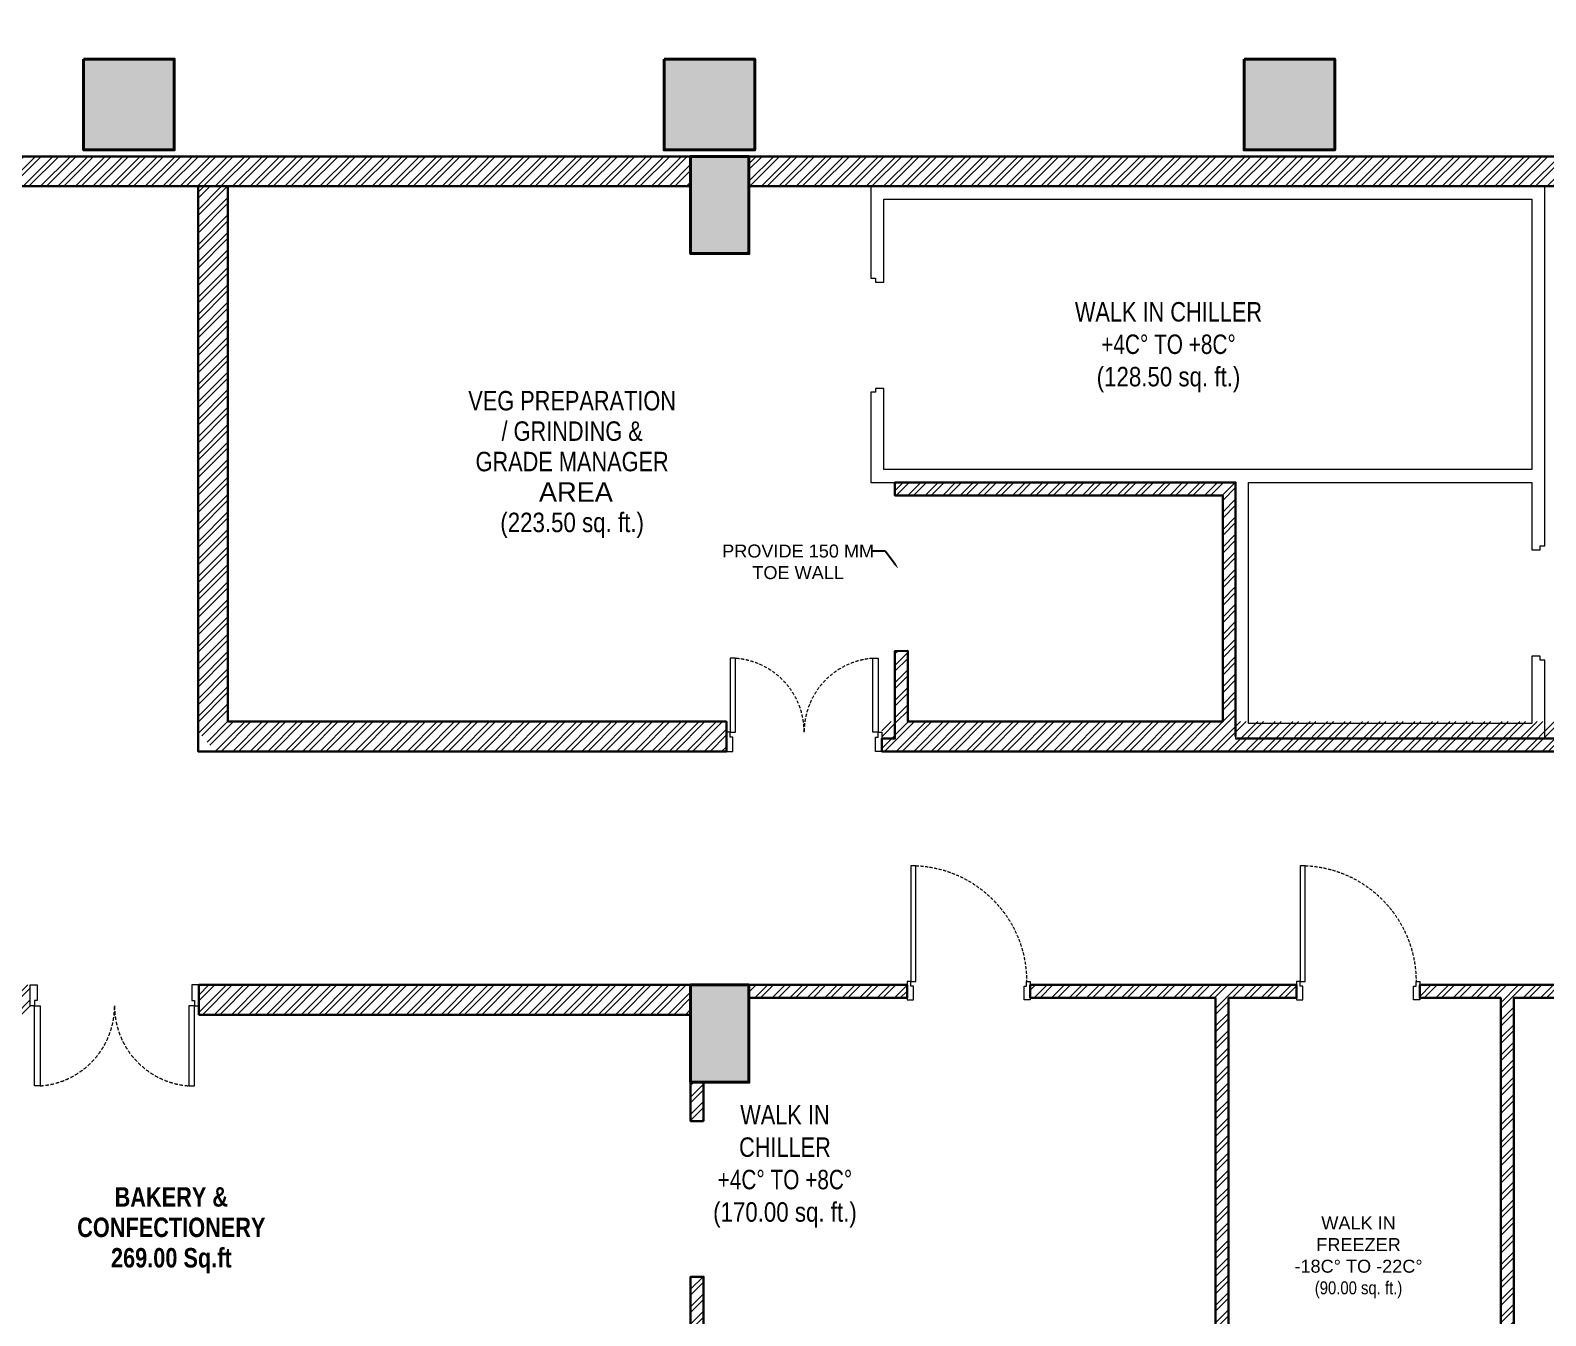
# Model space of a CAD drawing. Header units: millimetres. Extents: x 149548 to 2069915, y -1587483 to -1219800.
# Drawn here: x 1969488 to 1981179, y -1372614 to -1362701 of the extents above; entities that cross this region are included whole.
import ezdxf
from ezdxf import colors
from ezdxf.entities.mleader import LeaderData, LeaderLine
from ezdxf.math import Vec2, Vec3

# ---------------------------------------------------------------- set-up
doc = ezdxf.new("R2010")
doc.units = ezdxf.units.MM
doc.header["$MEASUREMENT"] = 0
for name, pattern in [('AUDIT_D_060311083008-3', [0, 0]), ('DASHED', [0.75, 0.5, -0.25]), ('HIDDEN', [0.375, 0.25, -0.125])]:
    doc.linetypes.add(name, pattern=pattern)
doc.layers.add('A-DOOR', color=140, linetype='AUDIT_D_060311083008-3', lineweight=5, transparency=0.5)
for name, color, linetype, lineweight in [('BRICK WALL_MOFA', 8, 'Continuous', 30), ('CONCRETE_MOFA', 230, 'Continuous', 40), ('DIMENSION_MOFA', 62, 'HIDDEN', 15), ('DOORS', 161, 'Continuous', 5), ('PARTITION HIGH_MOFA', 215, 'Continuous', 15), ('TEXT_MOFA', 222, 'Continuous', 18)]:
    doc.layers.add(name, color=color, linetype=linetype, lineweight=lineweight)
doc.layers.add('HATCH SOLID_MOFA', color=7, linetype='Continuous', lineweight=5, true_color=0x9c9c9c)
doc.layers.add('HATCH_LIGHT_MOFA', color=7, linetype='Continuous', lineweight=5, true_color=0x5b5b5b)
doc.layers.add('Text', color=7, linetype='Continuous')
doc.styles.add('ARIALBOLD.8', font='arialbd.ttf', dxfattribs={"width": 0.8, "height": 2.5})
doc.styles.get("Standard").update_dxf_attribs({"font": 'arial.ttf'})
pattern_1 = [(45, (2011233.15, -1366874.38), (-67.35192, 67.35192), []), (45, (2011278.05, -1366874.38), (-67.35192, 67.35192), [])]

# ---------------------------------------------------------------- blocks, each defined once
blk = doc.blocks.new('D-150 thk wall_1.2m D leaf-new-flat-3')
at = {"layer": 'A-DOOR', "color": 252, "linetype": 'DASHED', "ltscale": 50}
for centre, start, end in [((30, -150), 274.0241, 0), ((1170, -150), 180, 265.9759)]:
    blk.add_arc(centre, 570, start, end, dxfattribs=at)
at = {"layer": 'DOORS', "flags": 128}
for points in [[(0, -150), (0, 0), (50, 0), (50, -110), (30, -110), (30, -150)], [(1200, -150), (1200, 0), (1150, 0), (1150, -110), (1170, -110), (1170, -150)]]:
    blk.add_lwpolyline(points, close=True, dxfattribs=at)
at = {"layer": 'DOORS'}
for points in [[(30, -150), (70, -150), (70, -719), (30, -719)], [(1170, -150), (1130, -150), (1130, -719), (1170, -719)]]:
    blk.add_lwpolyline(points, close=True, dxfattribs=at)
blk = doc.blocks.new('*U151')
at = {"layer": 'DIMENSION_MOFA'}
blk.add_blockref('D-150 thk wall_1.2m D leaf-new-flat-3', (0, 0), dxfattribs=at)
blk = doc.blocks.new('D-150 thk wall_1.0m-new')
at = {"layer": 'A-DOOR', "color": 252, "linetype": 'DASHED', "ltscale": 50}
blk.add_arc((30, -150), 940, 272.4389, 0, dxfattribs=at)
at = {"layer": 'DOORS', "flags": 128}
for points in [[(0, -150), (0, 0), (50, 0), (50, -110), (30, -110), (30, -150)], [(1000, -150), (1000, 0), (950, 0), (950, -110), (970, -110), (970, -150)]]:
    blk.add_lwpolyline(points, close=True, dxfattribs=at)
at = {"layer": 'DOORS'}
blk.add_lwpolyline([(30, -150), (70, -150), (70, -1089), (30, -1089)], close=True, dxfattribs=at)
blk = doc.blocks.new('*U207')
at = {"layer": 'A-DOOR'}
blk.add_blockref('D-150 thk wall_1.0m-new', (0, 0), dxfattribs=at)
blk = doc.blocks.new('D-150 thk wall_1.2m D leaf-new-flat-1')
at = {"layer": 'A-DOOR', "color": 252, "linetype": 'DASHED', "ltscale": 50}
for centre, start, end in [((30, 150), 360, 85.9759), ((1170, 150), 94.0241, 180)]:
    blk.add_arc(centre, 570, start, end, dxfattribs=at)
at = {"layer": 'DOORS'}
for points in [[(30, 150), (70, 150), (70, 719), (30, 719)], [(1170, 150), (1130, 150), (1130, 719), (1170, 719)]]:
    blk.add_lwpolyline(points, close=True, dxfattribs=at)
at = {"layer": 'DOORS', "flags": 128}
for points in [[(0, 150), (0, 0), (50, 0), (50, 110), (30, 110), (30, 150)], [(1200, 150), (1200, 0), (1150, 0), (1150, 110), (1170, 110), (1170, 150)]]:
    blk.add_lwpolyline(points, close=True, dxfattribs=at)
blk = doc.blocks.new('*U223')
at = {"layer": 'DIMENSION_MOFA'}
blk.add_blockref('D-150 thk wall_1.2m D leaf-new-flat-1', (0, 0), dxfattribs=at)

msp = doc.modelspace()

# ---------------------------------------------------------------- hatches: boundary and pattern name
at = {"layer": 'HATCH SOLID_MOFA'}
h = msp.add_hatch(dxfattribs=at)
h.set_pattern_fill('ANSI32', color=256, scale=10)
h.set_pattern_definition([(45, (2072338.24, -1366874.38), (-67.35192, 67.35192), []), (45, (2072383.14, -1366874.38), (-67.35192, 67.35192), [])])
h.paths.add_polyline_path([(1966513.05, -1372757.07), (1966513.05, -1372657.07), (1967921.72, -1372657.07), (1967921.7, -1370063.32), (1969487.97, -1370063.31), (1969487.97, -1370293.3), (1968151.7, -1370293.3), (1968151.73, -1375348.3), (1967921.73, -1375348.3), (1967921.72, -1373307.07), (1967921.73, -1373307.07), (1967921.73, -1372807.07), (1967921.72, -1372807.07), (1967921.72, -1372757.07)])
h.paths.add_polyline_path([(1963754.39, -1375348.3), (1963754.39, -1372657.07), (1965313.05, -1372657.07), (1965313.05, -1372757.07), (1963854.39, -1372757.07), (1963854.39, -1375348.3)])
h.paths.add_polyline_path([(1965922.07, -1363903.3), (1965922.07, -1363673.3), (1966127.07, -1363673.3), (1974377.07, -1363673.3), (1974582.07, -1363673.3), (1974582.07, -1363903.3), (1970912.07, -1363903.3), (1970887.07, -1363903.3), (1965922.07, -1363903.3)])
h = msp.add_hatch(dxfattribs=at)
h.set_pattern_fill('ANSI32', color=256, scale=10)
h.set_pattern_definition([(45, (742592.73, -352676.83), (-67.351921, 67.351921), []), (45, (742637.63, -352676.83), (-67.351921, 67.351921), [])])
h.paths.add_polyline_path([(1975032.07, -1363673.3), (1975032.07, -1363903.3), (1983472.07, -1363903.3), (1983472.07, -1363673.3)])
h = msp.add_hatch(dxfattribs=at)
h.set_pattern_fill('ANSI32', color=256, scale=10)
h.set_pattern_definition(pattern_1)
h.paths.add_polyline_path([(1970782.07, -1363903.3), (1970782.07, -1368105.85), (1970912.07, -1368262.85), (1974858.16, -1368262.85), (1974856.44, -1368032.85), (1971010.35, -1368032.85), (1971012.07, -1363903.3)])
h = msp.add_hatch(dxfattribs=at)
h.set_pattern_fill('ANSI32', color=256, scale=10)
h.set_pattern_definition(pattern_1)
h.paths.add_polyline_path([(1978687.3, -1366288.08), (1976158.18, -1366288.08), (1976158.18, -1366188.08), (1978687.3, -1366188.08)])
h.paths.add_polyline_path([(1978787.08, -1368032.85), (1978687.08, -1368032.85), (1978687.08, -1366188.08), (1978787.08, -1366188.08)])
h.paths.add_polyline_path([(1976258.18, -1368032.74), (1976158.18, -1368032.96), (1976158.15, -1367488.19), (1976258.15, -1367487.96)])
h.paths.add_polyline_path([(1976058.16, -1368032.81), (1981485.09, -1368032.9), (1981485.09, -1368263.04), (1976058.16, -1368262.94)])
h = msp.add_hatch(dxfattribs=at)
h.set_pattern_fill('ANSI32', color=256, scale=10)
h.set_pattern_definition([(45, (2011773.15, -1366874.38), (-67.35192, 67.35192), []), (45, (2011818.05, -1366874.38), (-67.35192, 67.35192), [])])
h.paths.add_polyline_path([(1978732.68, -1374053.3), (1978732.68, -1370163.3), (1979257.68, -1370163.3), (1979257.68, -1370063.3), (1977203.11, -1370063.3), (1977203.11, -1370163.3), (1978632.68, -1370163.3), (1978632.68, -1374053.3), (1974682.04, -1374053.3), (1974682.04, -1374153.3), (1983472.07, -1374153.3), (1983472.07, -1374053.3), (1980932.62, -1374053.3), (1980932.62, -1370163.3), (1981369.29, -1370163.3), (1981369.29, -1370063.3), (1980207.68, -1370063.3), (1980207.68, -1370163.3), (1980832.62, -1370163.3), (1980832.62, -1374053.3)])
h.paths.add_polyline_path([(1983702.07, -1376098.3), (1983472.07, -1376098.3), (1983472.07, -1378575.2), (1983702.07, -1378575.2)])
h.paths.add_polyline_path([(1974682.07, -1376098.3), (1974582.2, -1376098.3), (1974582.2, -1381283.3), (1974682.07, -1381283.3)])
edge = h.paths.add_edge_path()
edge.add_line((1983472.07, -1374053.32), (1983472.07, -1375348.3))
edge.add_line((1983472.07, -1375348.3), (1983702.07, -1375348.3))
edge.add_line((1983702.07, -1375348.3), (1983702.07, -1374283.3))
edge.add_line((1983702.07, -1374283.3), (1983847.07, -1374283.3))
edge.add_line((1983847.07, -1374283.3), (1983847.07, -1374053.3))
edge.add_line((1983847.07, -1374053.3), (1983472.07, -1374053.3))
h.paths.add_polyline_path([(1983702.07, -1379175.2), (1983472.07, -1379175.2), (1983472.07, -1381283.3), (1983702.07, -1381283.3)])
h.paths.add_polyline_path([(1983602.04, -1371638.3), (1983702.07, -1371638.3), (1983702.07, -1374053.3), (1983602.04, -1374053.3)])
h.paths.add_polyline_path([(1976253.11, -1370163.3), (1975032.35, -1370163.3), (1975032.35, -1370063.3), (1976253.11, -1370063.3)], flags=17)
h.paths.add_polyline_path([(1974582.07, -1372748.78), (1974682.07, -1372748.78), (1974682.07, -1372313.3), (1974582.07, -1372313.3)])
h.paths.add_polyline_path([(1974682.2, -1371113.3), (1974582.07, -1371113.3), (1974582.07, -1370813.3), (1974682.2, -1370813.3)])
h.paths.add_polyline_path([(1974582.2, -1375348.3), (1965922.07, -1375348.3), (1965922.07, -1375578.3), (1974582.2, -1375578.3)])
h = msp.add_hatch(dxfattribs=at)
h.set_pattern_fill('ANSI32', color=256, scale=10)
h.set_pattern_definition(pattern_1)
h.paths.add_polyline_path([(1970787.97, -1370293.31), (1970787.97, -1370063.31), (1974582.07, -1370063.3), (1974582.07, -1370293.3)])
at = {"layer": 'HATCH_LIGHT_MOFA', "true_color": 0x525252}
h = msp.add_hatch(color=251, dxfattribs=at)
h.dxf.hatch_style = 1
h.paths.add_polyline_path([(1929082.07, -1355473.3), (1929082.07, -1356073.3), (1928852.07, -1356073.3), (1928852.07, -1355473.3)])
h.paths.add_polyline_path([(1941692.07, -1352333.3), (1942292.07, -1352333.3), (1942292.07, -1352563.3), (1941692.07, -1352563.3)])
h.paths.add_polyline_path([(1937422.07, -1352333.3), (1938022.07, -1352333.3), (1938022.07, -1352563.3), (1937422.07, -1352563.3)])
h.paths.add_polyline_path([(1932842.07, -1352333.3), (1933442.07, -1352333.3), (1933442.07, -1352563.3), (1932842.07, -1352563.3)])
h.paths.add_polyline_path([(1928852.07, -1352333.3), (1929452.07, -1352333.3), (1929452.07, -1352563.3), (1928852.07, -1352563.3)])
h.paths.add_polyline_path([(1941992.07, -1355473.3), (1942292.07, -1355473.3), (1942292.07, -1356173.3), (1941992.07, -1356173.3)])
h.paths.add_polyline_path([(1938852.07, -1355473.3), (1939152.07, -1355473.3), (1939152.07, -1356173.3), (1938852.07, -1356173.3)])
h.paths.add_polyline_path([(1936292.07, -1355473.3), (1936592.07, -1355473.3), (1936592.07, -1356173.3), (1936292.07, -1356173.3)])
h.paths.add_polyline_path([(1932842.07, -1355473.3), (1933142.07, -1355473.3), (1933142.07, -1356173.3), (1932842.07, -1356173.3)])
h.paths.add_polyline_path([(1945682.07, -1352333.3), (1946282.07, -1352333.3), (1946282.07, -1352563.3), (1945682.07, -1352563.3)])
h.paths.add_polyline_path([(1946282.07, -1355473.3), (1946282.07, -1356073.3), (1946052.07, -1356073.3), (1946052.07, -1355473.3)])
h.paths.add_polyline_path([(1939842.07, -1395533.3), (1939842.07, -1395233.3), (1939542.07, -1395233.3), (1939542.07, -1395533.3)])
h.paths.add_polyline_path([(1942292.07, -1395533.3), (1942292.07, -1395233.3), (1941992.07, -1395233.3), (1941992.07, -1395533.3)])
h.paths.add_polyline_path([(1945392.07, -1395533.3), (1945392.07, -1395233.3), (1945692.07, -1395233.3), (1945692.07, -1395533.3)])
h.paths.add_polyline_path([(1947274.67, -1402133.3), (1947605.57, -1402133.3), (1947459.63, -1402433.3), (1947118.28, -1402433.3)])
h.paths.add_polyline_path([(1945392.07, -1402133.3), (1945692.07, -1402133.3), (1945692.07, -1402433.3), (1945392.07, -1402433.3)])
h.paths.add_polyline_path([(1941464.36, -1402133.3), (1941132.97, -1402133.3), (1940974.7, -1402433.3), (1941317.05, -1402433.3)])
h.paths.add_polyline_path([(1939142.41, -1402133.3), (1939473.81, -1402133.3), (1939632.07, -1402433.3), (1939289.72, -1402433.3)])
h.paths.add_polyline_path([(1938677.81, -1399133.3), (1938977.81, -1399133.3), (1938957.59, -1399433.3), (1938657.26, -1399433.3)])
h.paths.add_polyline_path([(1939542.07, -1399133.3), (1939842.07, -1399133.3), (1939842.07, -1399433.3), (1939542.07, -1399433.3)])
h.paths.add_polyline_path([(1941992.07, -1399133.3), (1942292.07, -1399133.3), (1942292.07, -1399433.3), (1941992.07, -1399433.3)])
h.paths.add_polyline_path([(1945392.07, -1399133.3), (1945692.07, -1399133.3), (1945692.07, -1399433.3), (1945392.07, -1399433.3)])
h.paths.add_polyline_path([(1947842.07, -1397633.3), (1948142.07, -1397633.3), (1948142.07, -1399433.3), (1947842.07, -1399433.3)])
h.paths.add_polyline_path([(1947842.07, -1393733.3), (1948142.07, -1393733.3), (1948142.07, -1395533.3), (1947842.07, -1395533.3)])
h.paths.add_polyline_path([(1947842.07, -1389833.3), (1948142.07, -1389833.3), (1948142.07, -1391633.3), (1947842.07, -1391633.3)])
h.paths.add_polyline_path([(1945392.07, -1391333.3), (1945692.07, -1391333.3), (1945692.07, -1391633.3), (1945392.07, -1391633.3)])
h.paths.add_polyline_path([(1941992.07, -1391333.3), (1942292.07, -1391333.3), (1942292.07, -1391633.3), (1941992.07, -1391633.3)])
h.paths.add_polyline_path([(1939542.07, -1391333.3), (1939842.07, -1391333.3), (1939842.07, -1391633.3), (1939542.07, -1391633.3)])
h.paths.add_polyline_path([(1952245.93, -1375348.3), (1952695.93, -1375348.3), (1952695.93, -1376098.3), (1952245.93, -1376098.3)])
h.paths.add_polyline_path([(1947912.07, -1375348.3), (1948362.07, -1375348.3), (1948362.07, -1376098.3), (1947912.07, -1376098.3)])
h.paths.add_polyline_path([(1941842.07, -1375348.3), (1942292.07, -1375348.3), (1942292.07, -1376098.3), (1941842.07, -1376098.3)])
h.paths.add_polyline_path([(1938842.07, -1375348.3), (1939292.07, -1375348.3), (1939292.07, -1376098.3), (1938842.07, -1376098.3)])
h.paths.add_polyline_path([(1936142.07, -1375348.3), (1936592.07, -1375348.3), (1936592.07, -1376098.3), (1936142.07, -1376098.3)])
h.paths.add_polyline_path([(1929312.07, -1369038.3), (1929542.07, -1369038.3), (1929542.07, -1369638.3), (1929312.07, -1369638.3)])
h.paths.add_polyline_path([(1927581.95, -1369038.3), (1927812.07, -1369038.3), (1927812.07, -1369488.3), (1927581.95, -1369488.3)])
h.paths.add_polyline_path([(1932472.07, -1369038.3), (1933072.07, -1369038.3), (1933072.07, -1369338.3), (1932472.07, -1369338.3)])
h.paths.add_polyline_path([(1932622.07, -1370493.3), (1933072.07, -1370493.3), (1933072.07, -1371243.3), (1932622.07, -1371243.3)])
h.paths.add_polyline_path([(1929312.07, -1370643.3), (1929542.07, -1370643.3), (1929542.07, -1371243.3), (1929312.07, -1371243.3)])
h.paths.add_polyline_path([(1927582.07, -1370793.3), (1927812.07, -1370793.3), (1927812.07, -1371243.3), (1927582.07, -1371243.3)])
h.paths.add_polyline_path([(1932622.07, -1375048.3), (1933072.07, -1375048.3), (1933072.07, -1375798.3), (1932622.07, -1375798.3)])
h.paths.add_polyline_path([(1932842.07, -1379163.1), (1933072.07, -1379163.1), (1933072.07, -1379763.1), (1932842.07, -1379763.1)])
h.paths.add_polyline_path([(1932842.07, -1383268.3), (1933292.07, -1383268.3), (1933292.07, -1384018.3), (1932842.07, -1384018.3)])
h.paths.add_polyline_path([(1942062.07, -1383418.3), (1942292.07, -1383418.3), (1942292.07, -1384018.3), (1942062.07, -1384018.3)])
h.paths.add_polyline_path([(1942062.07, -1380793.3), (1942292.07, -1380793.3), (1942292.07, -1381818.3), (1942062.07, -1381818.3)])
h.paths.add_polyline_path([(1939542.07, -1380793.3), (1939772.07, -1380793.3), (1939772.07, -1384018.3), (1939542.07, -1384018.3)])
h.paths.add_polyline_path([(1939542.07, -1386003.3), (1940142.07, -1386003.3), (1940142.07, -1386233.3), (1939542.07, -1386233.3)])
h.paths.add_polyline_path([(1941692.07, -1386003.3), (1942292.07, -1386003.3), (1942292.07, -1386233.3), (1941692.07, -1386233.3)])
h.paths.add_polyline_path([(1947542.07, -1386003.3), (1948142.07, -1386003.3), (1948142.07, -1386233.3), (1947542.07, -1386233.3)])
h.paths.add_polyline_path([(1945392.07, -1386003.3), (1945992.07, -1386003.3), (1945992.07, -1386233.3), (1945392.07, -1386233.3)])
h.paths.add_polyline_path([(1945392.07, -1383418.3), (1945992.07, -1383418.3), (1945992.07, -1383648.3), (1945392.07, -1383648.3)])
h.paths.add_polyline_path([(1947912.07, -1380793.3), (1948142.07, -1380793.3), (1948142.07, -1384018.3), (1947912.07, -1384018.3)])
h.paths.add_polyline_path([(1952245.93, -1363673.3), (1952695.93, -1363673.3), (1952695.93, -1364423.3), (1952245.93, -1364423.3)])
h.paths.add_polyline_path([(1947912.07, -1363673.3), (1948362.07, -1363673.3), (1948362.07, -1364423.3), (1947912.07, -1364423.3)])
h.paths.add_polyline_path([(1941842.07, -1363673.3), (1942292.07, -1363673.3), (1942292.07, -1364423.3), (1941842.07, -1364423.3)])
h.paths.add_polyline_path([(1938842.07, -1363673.3), (1939292.35, -1363673.3), (1939292.35, -1364423.3), (1938842.07, -1364423.3)])
h.paths.add_polyline_path([(1936142.07, -1363673.3), (1936592.07, -1363673.3), (1936592.07, -1364423.3), (1936142.07, -1364423.3)])
h.paths.add_polyline_path([(1932842.07, -1363673.3), (1933292.07, -1363673.3), (1933292.07, -1364423.3), (1932842.07, -1364423.3)])
h.paths.add_polyline_path([(1927812.07, -1363903.3), (1927812.07, -1365173.3), (1927582.07, -1365173.3), (1927582.07, -1363673.3), (1929082.07, -1363673.3), (1929082.07, -1363903.3)])
h.paths.add_polyline_path([(1952465.93, -1360943.3), (1953177.07, -1360943.3), (1953177.07, -1361173.3), (1952465.93, -1361173.3)])
h.paths.add_polyline_path([(1946052.07, -1360943.3), (1946652.07, -1360943.3), (1946652.07, -1361173.3), (1946052.07, -1361173.3)])
h.paths.add_polyline_path([(1942292.07, -1359602.93), (1942292.07, -1360202.93), (1942062.07, -1360202.93), (1942062.07, -1359602.93)])
h.paths.add_polyline_path([(1933072.07, -1359602.93), (1933072.07, -1360202.93), (1932842.07, -1360202.93), (1932842.07, -1359602.93)])
h.paths.add_polyline_path([(1929082.07, -1360573.3), (1929082.07, -1361173.3), (1928852.07, -1361173.3), (1928852.07, -1360573.3)])
h.paths.add_polyline_path([(1974582.07, -1370063.3), (1975032.35, -1370063.3), (1975032.35, -1370813.3), (1974582.07, -1370813.3)])
h.paths.add_polyline_path([(1965472.07, -1370063.3), (1965922.63, -1370063.3), (1965922.63, -1370813.3), (1965472.07, -1370813.3)])
h.paths.add_polyline_path([(1956802.07, -1370063.3), (1957252.07, -1370063.3), (1957252.07, -1370813.3), (1956802.07, -1370813.3)])
h.paths.add_polyline_path([(1957177.07, -1385298.3), (1956802.07, -1385298.3), (1956802.07, -1385898.3), (1957177.07, -1385898.3)])
h.paths.add_polyline_path([(1974582.2, -1375348.3), (1975032.56, -1375348.3), (1975032.56, -1376098.3), (1974582.2, -1376098.3)])
h.paths.add_polyline_path([(1965472.35, -1375348.3), (1965922.07, -1375348.3), (1965922.07, -1376098.3), (1965472.35, -1376098.3)])
h.paths.add_polyline_path([(1956802.07, -1375348.3), (1957252.35, -1375348.3), (1957252.35, -1376098.3), (1956802.07, -1376098.3)])
h.paths.add_polyline_path([(1957252.07, -1382033.3), (1956802.07, -1382033.3), (1956802.07, -1381283.3), (1957252.35, -1381283.3)])
h.paths.add_polyline_path([(1965472.07, -1382033.3), (1965922.07, -1382033.3), (1965922.07, -1381283.3), (1965472.35, -1381283.3)])
h.paths.add_polyline_path([(1975032.07, -1382033.3), (1974582.07, -1382033.3), (1974582.07, -1381283.3), (1975032.35, -1381283.3)])
h.paths.add_polyline_path([(1983472.07, -1381283.3), (1983847.07, -1381283.3), (1983847.07, -1382033.3), (1983472.07, -1382033.3)])
h.paths.add_polyline_path([(1983472.07, -1378575.2), (1983702.07, -1378575.2), (1983702.07, -1379175.2), (1983472.07, -1379175.2)])
h.paths.add_polyline_path([(1988272.07, -1378575.2), (1988502.07, -1378575.2), (1988502.07, -1379175.2), (1988272.07, -1379175.2)])
h.paths.add_polyline_path([(1988272.07, -1381433.3), (1988502.07, -1381433.3), (1988502.07, -1382033.3), (1988272.07, -1382033.3)])
h.paths.add_polyline_path([(1988272.07, -1375348.3), (1988502.07, -1375348.3), (1988502.07, -1375948.3), (1988272.07, -1375948.3)])
h.paths.add_polyline_path([(1983472.07, -1375348.3), (1983847.07, -1375348.3), (1983847.07, -1376098.3), (1983472.07, -1376098.3)])
h.paths.add_polyline_path([(1983472.04, -1370063.3), (1983847.07, -1370063.3), (1983847.07, -1370813.3), (1983472.04, -1370813.3)])
h.paths.add_polyline_path([(1988272.07, -1370213.3), (1988502.07, -1370213.3), (1988502.07, -1370813.3), (1988272.07, -1370813.3)])
h.paths.add_polyline_path([(1988272.07, -1365533.3), (1988502.07, -1365533.3), (1988502.07, -1366133.32), (1988272.07, -1366133.32)])
h.paths.add_polyline_path([(1988272.07, -1363673.3), (1988502.07, -1363673.3), (1988502.07, -1364273.3), (1988272.07, -1364273.3)])
h.paths.add_polyline_path([(1985872.07, -1363673.3), (1986102.07, -1363673.3), (1986102.07, -1364423.3), (1985872.07, -1364423.3)])
h.paths.add_polyline_path([(1985872.07, -1365383.3), (1986102.07, -1365383.3), (1986102.07, -1366133.3), (1985872.07, -1366133.3)])
h.paths.add_polyline_path([(1983472.07, -1363673.3), (1983702.07, -1363673.3), (1983702.07, -1366133.3), (1983472.07, -1366133.3)])
h.paths.add_polyline_path([(1975032.07, -1363673.3), (1974582.07, -1363673.3), (1974582.07, -1364423.3), (1975032.07, -1364423.3), (1975032.07, -1363903.3)])
h.paths.add_polyline_path([(1965472.07, -1363673.3), (1965922.07, -1363673.3), (1965922.07, -1364423.3), (1965472.07, -1364423.3)])
h.paths.add_polyline_path([(1956802.07, -1363673.3), (1957252.07, -1363673.3), (1957252.07, -1364423.3), (1956802.07, -1364423.3)])
h.paths.add_polyline_path([(1957825.92, -1360943.3), (1958425.92, -1360943.3), (1958425.92, -1361173.3), (1957825.92, -1361173.3)])
h = msp.add_hatch(color=251, dxfattribs=at)
h.dxf.hatch_style = 1
h.paths.add_polyline_path([(1960952.07, -1362923.3), (1961652.07, -1362923.3), (1961652.07, -1363623.3), (1960952.07, -1363623.3)])
h.paths.add_polyline_path([(1965427.07, -1362923.3), (1966127.07, -1362923.3), (1966127.07, -1363623.3), (1965427.07, -1363623.3)])
h.paths.add_polyline_path([(1969898.82, -1362923.3), (1970598.82, -1362923.3), (1970598.82, -1363623.3), (1969898.82, -1363623.3)])
h.paths.add_polyline_path([(1974377.07, -1362923.3), (1975077.07, -1362923.3), (1975077.07, -1363623.3), (1974377.07, -1363623.3)])
h.paths.add_polyline_path([(1978852.07, -1362923.3), (1979552.07, -1362923.3), (1979552.07, -1363623.3), (1978852.07, -1363623.3)])
h.paths.add_polyline_path([(1987802.07, -1362923.3), (1988502.07, -1362923.3), (1988502.07, -1363623.3), (1987802.07, -1363623.3)])
h.paths.add_polyline_path([(1983327.07, -1362923.3), (1984027.07, -1362923.3), (1984027.07, -1363623.3), (1983327.07, -1363623.3)])
h.paths.add_polyline_path([(1992277.07, -1362923.3), (1992977.07, -1362923.3), (1992977.07, -1363623.3), (1992277.07, -1363623.3)])
h.paths.add_polyline_path([(1996752.07, -1362923.3), (1997452.07, -1362923.3), (1997452.07, -1363623.3), (1996752.07, -1363623.3)])

# ---------------------------------------------------------------- linework, layer by layer
at = {"layer": 'BRICK WALL_MOFA'}
for points in [[(1974582.07, -1363903.3), (1965922.07, -1363903.3), (1965922.07, -1363673.3), (1974582.07, -1363673.3)], [(1983472.07, -1363673.3), (1983472.07, -1363903.3), (1975032.07, -1363903.3), (1975032.07, -1363673.3)], [(1970787.97, -1370293.31), (1974582.07, -1370293.3), (1974582.07, -1370063.3), (1970787.97, -1370063.31)], [(1976253.11, -1370163.3), (1975032.35, -1370163.3), (1975032.35, -1370063.3), (1976253.11, -1370063.3)], [(1974682.2, -1371113.3), (1974582.07, -1371113.3), (1974582.07, -1370813.3), (1974682.2, -1370813.3)], [(1974582.07, -1372748.78), (1974682.07, -1372748.78), (1974682.07, -1372313.3), (1974582.07, -1372313.3)]]:
    msp.add_lwpolyline(points, close=True, dxfattribs=at)
for points in [[(1970782.07, -1363903.3), (1970782.07, -1368262.85), (1974858.16, -1368262.85), (1974858.16, -1368032.85), (1971012.07, -1368032.85), (1971012.07, -1363903.3)], [(1978787.08, -1368163.3), (1981485.09, -1368163.3), (1981485.09, -1368263.04), (1976058.16, -1368263), (1976058.16, -1368163.15), (1976158.18, -1368163.41), (1976158.18, -1367488.19), (1976258.18, -1367487.96), (1976258.18, -1368032.85), (1978687.08, -1368032.85), (1978687.08, -1366288.08), (1976158.18, -1366288.08), (1976158.18, -1366188.08), (1978787.08, -1366188.08), (1978787.08, -1368147.85)], [(1978732.68, -1374053.3), (1978732.68, -1370163.3), (1979257.68, -1370163.3), (1979257.68, -1370063.3), (1977203.11, -1370063.3), (1977203.11, -1370163.3), (1978632.68, -1370163.3), (1978632.68, -1374053.3), (1974682.04, -1374053.3), (1974682.04, -1374153.3), (1983472.07, -1374153.3), (1983472.07, -1374053.3), (1980932.62, -1374053.3), (1980932.62, -1370163.3), (1981369.29, -1370163.3), (1981369.29, -1370063.3), (1980207.68, -1370063.3), (1980207.68, -1370163.3), (1980832.62, -1370163.3), (1980832.62, -1374053.3), (1978732.68, -1374053.3)]]:
    msp.add_lwpolyline(points, dxfattribs=at)
at = {"layer": 'CONCRETE_MOFA'}
for points in [[(1969898.82, -1362923.3), (1970598.82, -1362923.3), (1970598.82, -1363623.3), (1969898.82, -1363623.3)], [(1974377.07, -1362923.3), (1975077.07, -1362923.3), (1975077.07, -1363623.3), (1974377.07, -1363623.3)], [(1978852.07, -1362923.3), (1979552.07, -1362923.3), (1979552.07, -1363623.3), (1978852.07, -1363623.3)], [(1975032.07, -1363673.3), (1974582.07, -1363673.3), (1974582.07, -1364423.3), (1975032.07, -1364423.3), (1975032.07, -1363903.3)], [(1974582.07, -1370063.3), (1975032.35, -1370063.3), (1975032.35, -1370813.3), (1974582.07, -1370813.3)]]:
    msp.add_lwpolyline(points, close=True, dxfattribs=at)
at = {"layer": 'PARTITION HIGH_MOFA'}
msp.add_lwpolyline([(1981072.11, -1367527.96), (1981072.11, -1368047.85), (1978887.08, -1368047.85), (1978887.08, -1366188.08), (1981072.11, -1366188.08), (1981072.11, -1366707.96), (1981137.11, -1366707.96), (1981137.11, -1366677.96), (1981172.11, -1366677.96), (1981172.11, -1363903.3), (1975972.46, -1363903.3), (1975972.46, -1364613.19), (1976007.46, -1364613.19), (1976007.46, -1364643.19), (1976072.46, -1364643.19), (1976072.46, -1364003.3), (1981072.11, -1364003.3), (1981072.11, -1366088.08), (1976072.46, -1366088.08), (1976072.46, -1365463.19), (1976007.46, -1365463.19), (1976007.46, -1365493.19), (1975972.46, -1365493.19), (1975972.46, -1366188.08), (1978787.08, -1366188.08), (1978787.08, -1368163.3), (1981172.11, -1368163.3), (1981172.11, -1367557.96), (1981137.11, -1367557.96), (1981137.11, -1367527.96)], close=True, dxfattribs=at)

# ---------------------------------------------------------------- block references
at = {"layer": 'A-DOOR', "xscale": -0.9499999999997278, "yscale": 0.9499999999997278, "zscale": 0.9499999999997278, "rotation": 180}
for p in [(1976253.11, -1370178.3), (1979257.68, -1370178.3)]:
    msp.add_blockref('*U207', p, dxfattribs=at)
at = {"layer": 'DIMENSION_MOFA'}
msp.add_blockref('*U223', (1974858.16, -1368263.31), dxfattribs=at)
at = {"layer": 'DIMENSION_MOFA', "xscale": 1.083333333348597, "yscale": 1.083333333348597, "zscale": 1.083333333348597}
msp.add_blockref('*U151', (1969487.97, -1370063.32), dxfattribs=at)

# ---------------------------------------------------------------- texts
at = {"layer": 'Text', "style": 'ARIALBOLD.8'}
for s, width, insert, char_height, attachment_point in [('\\pxqc;{\\fArial|b0|i0|c0|p34;WALK IN CHILLER \\P\\fFranklin Gothic Medium|b0|i0|c0|p34;+4C%%d TO +8C%%d\\P\\W1;\\fArial Narrow|b0|i0|c0|p34;\\C0;(128.50 sq. ft.)}', 1557.8554, (1977490.24, -1364797.22), 150, 1), ('\\pxqc;{\\fArial|b0|i0|c0|p34;WALK IN CHILLER \\P\\fFranklin Gothic Medium|b0|i0|c0|p34;+4C%%d TO +8C%%d\\P\\W1;\\fArial Narrow|b0|i0|c0|p34;\\C0;(170.00 sq. ft.)}', 1170.7533, (1975895.38, -1370989.17), 150, 3), ('\\pxqc;{\\W1;\\fArial|b0|i0|c0|p34;\\C0;WALK IN \\PFREEZER \\P-18C%%d TO -22C%%d\\P\\fArial Narrow|b0|i0|c0|p34;(90.00 sq. ft.)}', 1493.8772, (1980482.27, -1371849.11), 100, 3)]:
    msp.add_mtext_dynamic_manual_height_columns(s, width=width, gutter_width=3000, heights=[0], dxfattribs=dict(at, insert=insert, char_height=char_height, attachment_point=attachment_point))
at = {"layer": 'Text', "char_height": 150, "line_spacing_factor": 0.938532, "style": 'ARIALBOLD.8'}
for s, insert, width, attachment_point in [('\\pxqc;{\\fArial|b0|i0|c0|p34;\\C0;VEG PREPARATION / GRINDING & \\C256;GRADE MANAGER\\P\\W1;\\C0; AREA\\P\\fArial Narrow|b0|i0|c0|p34;(223.50 sq. ft.)}', (1972845.25, -1365482.66), 1645.8385, 1), ('\\pxqc;{\\C0;BAKERY & }CONFECTIONERY \\P269.00 Sq.ft{\\C0; }', (1971192.66, -1371623.06), 1233.3385, 3)]:
    msp.add_mtext(s, dxfattribs=dict(at, insert=insert, width=width, attachment_point=attachment_point))

# ---------------------------------------------------------------- leaders
at = {"layer": 'TEXT_MOFA'}
ml = msp.add_multileader_mtext('Standard', dxfattribs=at)
ml.set_content('PROVIDE 150 MM \\PTOE WALL', color=256)
ml.set_leader_properties()
ml.build(insert=Vec2(0, 0))
ml.multileader.update_dxf_attribs({"text_top_attachment_type": 0, "text_bottom_attachment_type": 0, "dogleg_length": 2, "arrow_head_size": 50})
ctx = ml.context
ctx.base_point, ctx.char_height, ctx.arrow_head_size, ctx.landing_gap_size, ctx.plane_origin = Vec3(1974835.87, -1366718.73), 100, 50, 0.4, Vec3(1976158.18, -1366853.56)
ctx.text_align_type, ctx.attachment_type = 1, 1
notes = []
notes.append((ctx, [(0, (1, 1, 0), (1976084.1, -1366718.73), (-1, 0), 96.55, [(0, [(1976185.59, -1366853.56)], 256, [])])]))
ctx.mtext.insert, ctx.mtext.width, ctx.mtext.alignment, ctx.mtext.flow_direction = Vec3(1975411.71, -1366666.99), 1158.6794, 2, 5
for ctx, leaders in notes:
    for number, flags, end, landing, length, lines in leaders:
        leader = LeaderData()
        leader.index, (leader.has_last_leader_line, leader.has_dogleg_vector, leader.attachment_direction) = number, flags
        leader.last_leader_point, leader.dogleg_vector, leader.dogleg_length = Vec3(end), Vec3(landing), length
        for number, points, colour, breaks in lines:
            line = LeaderLine()
            line.index, line.vertices, line.color, line.breaks = number, Vec3.list(points), colors.encode_raw_color(colour), breaks
            leader.lines.append(line)
        ctx.leaders.append(leader)

doc.saveas('drawing.dxf')
